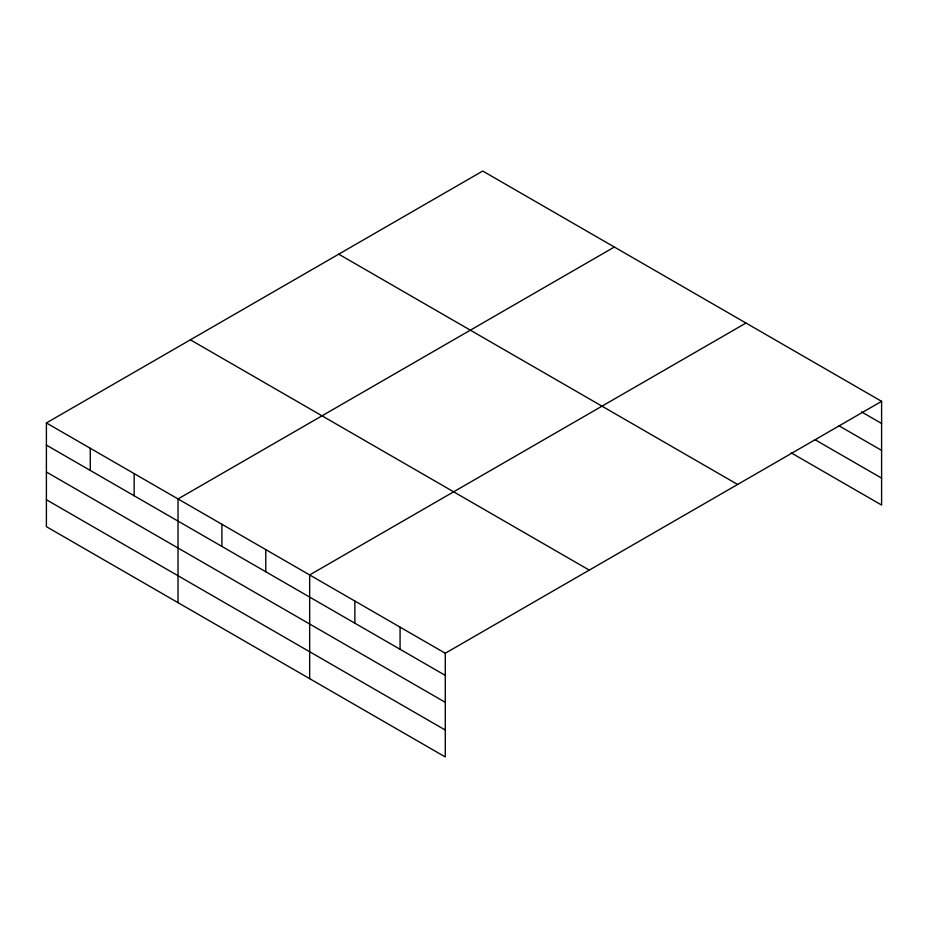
<?xml version="1.0" encoding="UTF-8"?>
<svg xmlns="http://www.w3.org/2000/svg" width="928" height="928" viewBox="0 0 928 928"><rect width="100%" height="100%" fill="white"/><g stroke="black" fill="none" stroke-linecap="round" stroke-linejoin="round"><path stroke-width="1.39" d="M791.19 452.852L881.6 505.052L881.6 401.337L482.722 171.042L46.4 422.948L46.4 526.663L445.278 756.958L445.278 653.242L46.4 422.948M614.348 247.045L178.025 498.951L178.025 602.666M745.984 323.037L309.662 574.942L309.662 678.658M445.278 653.242L881.6 401.337M861.509 411.881L881.6 423.481M838.9 425.743L881.6 450.393M815.051 439.71L881.6 478.129M338.732 254.179L737.609 484.462M190.391 339.822L589.268 570.117M46.4 445.104L445.278 675.387M46.4 472.016L445.278 702.31M46.4 499.751L445.278 730.034M400.072 627.142L400.072 649.287M354.867 601.042L354.867 623.187M265.779 549.608L265.779 571.752M221.908 524.285L221.908 546.43M134.154 473.616L134.154 495.761M90.271 448.282L90.271 470.426"/></g></svg>
